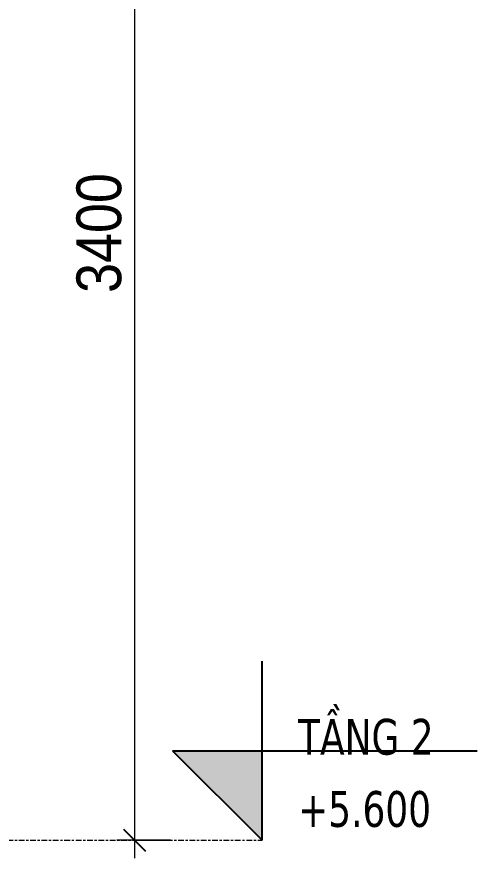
# Model space of a CAD drawing. Header units: millimetres. Extents: x 31499 to 223976, y 3719 to 80291.
# Drawn here: x 56613 to 57898, y 5550 to 7900 of the extents above; entities that cross this region are included whole.
import ezdxf

# ---------------------------------------------------------------- set-up
doc = ezdxf.new("R2010")
doc.units = ezdxf.units.MM
doc.linetypes.add('Centre', pattern=[31.75, 6.35, -4.7625, 15.875, -4.7625])
for name, color, linetype, lineweight in [('A-ANNO-DIMS', 211, 'Continuous', 9), ('A-ANNO-DIMS-50', 211, 'Continuous', 9), ('A-FLOR-LEVL', 51, 'Continuous', 9), ('A-FLOR-LEVL-1', 51, 'Continuous', 25), ('A-FLOR-LEVL-2', 51, 'Centre', 9)]:
    doc.layers.add(name, color=color, linetype=linetype, lineweight=lineweight)
doc.styles.add('Tahoma_B_1', font='tahomabd.ttf', dxfattribs={"width": 0.85, "height": 100})
doc.styles.add('UTM Avo', font='', dxfattribs={"width": 0.9, "height": 125})
doc.styles.get('UTM Avo').set_extended_font_data('UTM Avo')
doc.dimstyles.new('1_Dim_chi_tiet_2_5', dxfattribs={"dimscale": 304.8, "dimtxt": 124.912619, "dimasz": 0.19685, "dimexe": 0.164042, "dimexo": 0.0625, "dimgap": 0.016404, "dimtad": 1, "dimdec": 0, "dimrnd": 5, "dimzin": 0, "dimdsep": 46, "dimtxsty": 'UTM Avo', "dimblk1": 'OBLIQUE', "dimblk2": 'OBLIQUE', "dimsah": 1, "dimcen": 0.09, "dimdle": 0.164042, "dimazin": 0, "dimtfac": 1, "dimtdec": 4, "dimtix": 1, "dimtmove": 0, "dimatfit": 3, "dimfxl": 0.328084, "dimfxlon": 1, "dimtvp": 1, "dimtolj": 1, "dimtzin": 0, "dimarcsym": 2})

# ---------------------------------------------------------------- blocks, each defined once
blk = doc.blocks.new('Level - CAO ĐỘ LEVEL-350587-TKCS_CĂN HỘ LOẠI 2A - MẶT CẮT 1')
at = {"layer": 'A-FLOR-LEVL'}
blk.add_hatch(color=256, dxfattribs=at).paths.add_polyline_path([(43477.6, 5850), (43477.6, 5600), (43227.6, 5850)])
at = {"layer": 'A-FLOR-LEVL-1'}
for p, q in [((43477.6, 5600), (43477.6, 6100)), ((43227.6, 5850), (43477.6, 5600)), ((43227.6, 5850), (44077.6, 5850))]:
    blk.add_line(p, q, dxfattribs=at)
blk = doc.blocks.new('DIMBLOCK69-TKCS_CĂN HỘ LOẠI 2A - MẶT CẮT 1')
at = {"layer": 'A-ANNO-DIMS-50'}
for p, q in [((56941.7, 9050), (56941.7, 5550)), ((57041.7, 9000), (56891.7, 9000)), ((56941.7, 9000), (57041.7, 9000)), ((57041.7, 5600), (56891.7, 5600)), ((56941.7, 5600), (57041.7, 5600))]:
    blk.add_line(p, q, dxfattribs=at)
at = {"layer": 'A-ANNO-DIMS-50', "lineweight": 25}
for p, q in [((56941.7, 9000), (56911.7, 9030)), ((56941.7, 9000), (56971.7, 8970)), ((56941.7, 5600), (56911.7, 5630)), ((56941.7, 5600), (56971.7, 5570))]:
    blk.add_line(p, q, dxfattribs=at)
at = {"layer": 'A-ANNO-DIMS-50', "color": 0, "insert": (56779.3, 7128.8), "char_height": 125, "width": 410.824, "attachment_point": 1, "rotation": 90, "line_spacing_factor": 1.110334, "style": 'UTM Avo'}
blk.add_mtext('3400', dxfattribs=at)
blk = doc.blocks.new('_Oblique')
at = {"color": 0, "linetype": 'ByBlock', "lineweight": -2}
blk.add_line((-0.5, -0.5), (0.5, 0.5), dxfattribs=at)

msp = doc.modelspace()

# ---------------------------------------------------------------- linework, layer by layer
at = {"layer": 'A-FLOR-LEVL-2'}
msp.add_line((46542.6, 5600), (57297.7, 5600), dxfattribs=at)

# ---------------------------------------------------------------- block references
at = {"layer": 'A-FLOR-LEVL-1'}
msp.add_blockref('Level - CAO ĐỘ LEVEL-350587-TKCS_CĂN HỘ LOẠI 2A - MẶT CẮT 1', (13820, 0), dxfattribs=at)

# ---------------------------------------------------------------- texts
at = {"layer": 'A-FLOR-LEVL', "char_height": 100, "line_spacing_factor": 0.996129, "style": 'Tahoma_B_1'}
for s, insert, width, attachment_point in [('\\pt510,1020,1530,2040,2550,3060,3570,4080,4590,5100,5610,6120,6630,7140,7650,8160,8670,9180,9690,10200,10710,11220,11730,12240,12750,13260,13770,14280,14790,15300,15810,16320;TẦNG 2', (57397.9, 5837.2), 452.625, 7), ('\\pt212.5,425,637.5,850,1062.5,1275,1487.5,1700,1912.5,2125,2337.5,2550,2762.5,2975,3187.5,3400,3612.5,3825,4037.5,4250,4462.5,4675,4887.5,5100,5312.5,5525,5737.5,5950,6162.5,6375,6587.5,6800;+5.600', (57397.9, 5737.5), 441.575, 1)]:
    msp.add_mtext(s, dxfattribs=dict(at, insert=insert, width=width, attachment_point=attachment_point))

# ---------------------------------------------------------------- dimensions: what is measured, and where the dimension line sits
at = {"layer": 'A-ANNO-DIMS'}
dim = msp.add_linear_dim(base=(56941.7, 5600), p1=(57041.7, 9000), p2=(57041.7, 5600), angle=90, dimstyle='1_Dim_chi_tiet_2_5', override={"dimpost": '<>', "dimfxl": 3400}, dxfattribs=at)
dim.commit()
dim.dimension.update_dxf_attribs({"geometry": 'DIMBLOCK69-TKCS_CĂN HỘ LOẠI 2A - MẶT CẮT 1', "text_midpoint": (56872, 7300)})

doc.saveas('drawing.dxf')
